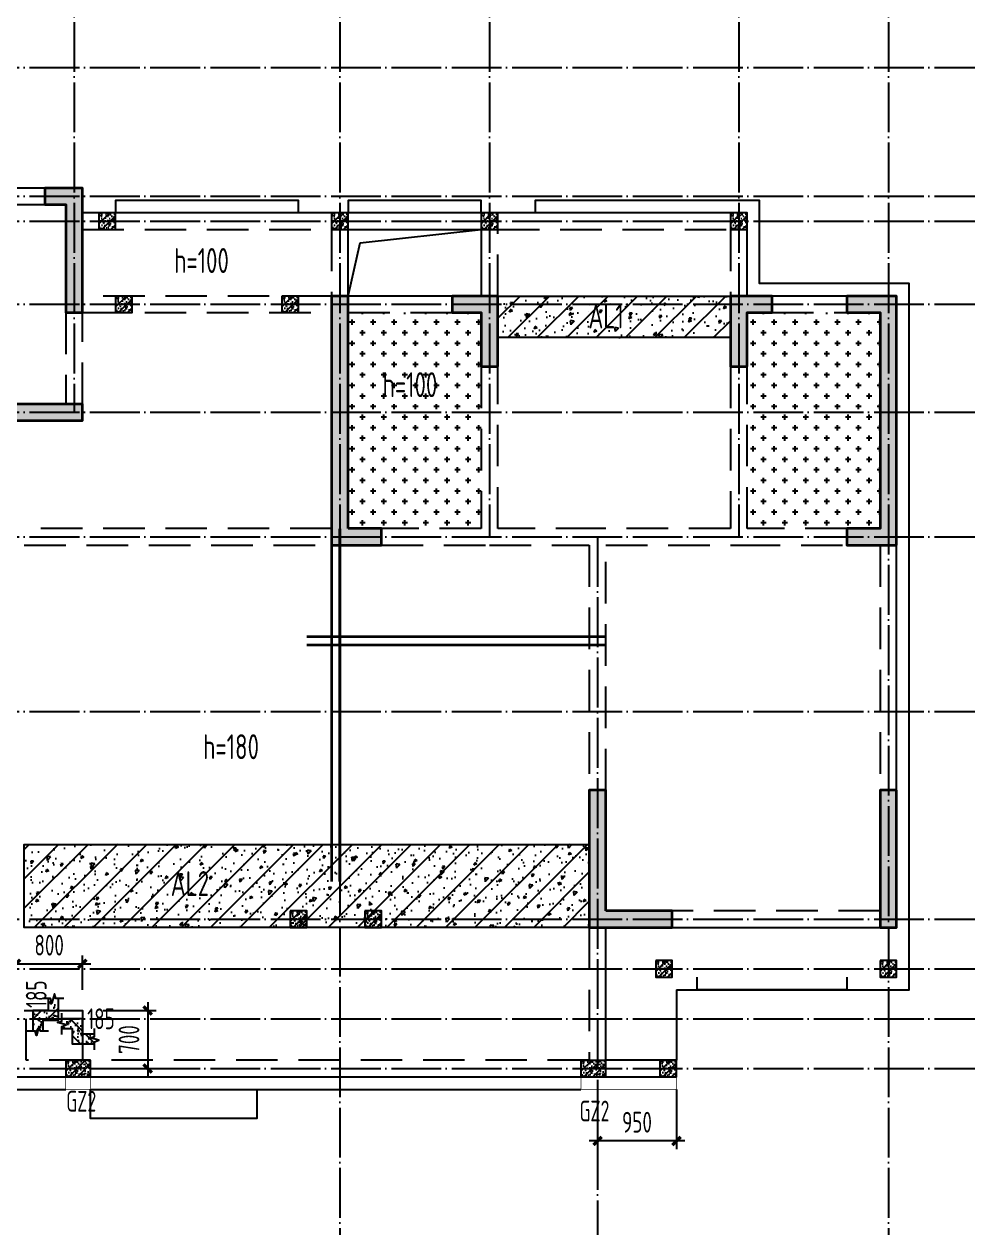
# Model space of a CAD drawing. Extents: x 393367 to 3005760, y 4998 to 826018.
# Drawn here: x 2537211 to 2548567, y 280619 to 295190 of the extents above; entities that cross this region are included whole.
import ezdxf
from ezdxf.enums import TextEntityAlignment as Align

# ---------------------------------------------------------------- set-up
doc = ezdxf.new("R2010")
doc.units = 0
doc.header["$LTSCALE"] = 1000
for name, pattern in [('DASH', [0.35, 0.25, -0.1]), ('DASHED', [0.75, 0.5, -0.25]), ('DOTE', [2.42, 2, -0.2, 0.02, -0.2])]:
    doc.linetypes.add(name, pattern=pattern)
doc.layers.get('0').update_dxf_attribs({"linetype": 'CONTINUOUS'})
doc.layers.get('Defpoints').update_dxf_attribs({"linetype": 'CONTINUOUS'})
for name, color, linetype in [('BEAM', 4, 'DASH'), ('COLU', 7, 'CONTINUOUS'), ('DIM', 3, 'CONTINUOUS'), ('DOTE', 8, 'DOTE'), ('ROOF', 183, 'CONTINUOUS'), ('S-板负筋标注', 7, 'CONTINUOUS'), ('S-构造柱', 212, 'CONTINUOUS'), ('S-构造柱编号', 130, 'CONTINUOUS'), ('S-梁', 4, 'DASHED'), ('S-梁实线', 4, 'CONTINUOUS'), ('S-楼板文字', 7, 'CONTINUOUS'), ('S-洞口边线', 7, 'CONTINUOUS'), ('S-砼墙', 150, 'CONTINUOUS'), ('S-砼墙填充', 251, 'CONTINUOUS'), ('S-降板填充', 75, 'CONTINUOUS'), ('TEXT', 7, 'CONTINUOUS'), ('THIN', 7, 'CONTINUOUS'), ('板面附加钢筋', 4, 'CONTINUOUS'), ('看线', 251, 'CONTINUOUS')]:
    doc.layers.add(name, color=color, linetype=linetype)
doc.layers.add('DIM_IDEN', color=3, linetype='CONTINUOUS', lineweight=15)
doc.styles.add('TSSD_Rein', font='Tssdeng.shx', dxfattribs={"width": 0.7, "bigfont": 'hztxt.shx'})
doc.dimstyles.new('TSSD_100_100$0', dxfattribs={"dimtxt": 250, "dimasz": 100, "dimexe": 100, "dimexo": 250, "dimgap": 100, "dimtad": 1, "dimdec": 0, "dimzin": 0, "dimdsep": 46, "dimtxsty": 'TSSD_Rein', "dimblk": 'ARCHTICK', "dimcen": 0, "dimdle": 100, "dimclrt": 7, "dimadec": 0, "dimazin": 0, "dimtfac": 1, "dimtdec": 0, "dimtix": 1, "dimtmove": 2, "dimatfit": 3, "dimldrblk": '_tsdbk', "dimfxl": 1, "dimtolj": 1, "dimtzin": 0, "dimarcsym": 0})

# ---------------------------------------------------------------- blocks, each defined once
blk = doc.blocks.new('A$C427E36F2')
at = {"layer": 'DOTE', "linetype": 'DOTE', "ltscale": 0.3}
for p, q in [((51800, 20850), (51800, 14700)), ((55000, 20850), (55000, 4800)), ((56800, 20850), (56800, 13200)), ((59800, 20850), (59800, 13200)), ((61600, 20850), (61600, 4800)), ((4800, 18850), (63600, 18850)), ((4800, 17300), (63600, 17300)), ((4800, 17000), (63600, 17000)), ((4800, 16000), (63600, 16000)), ((4800, 14700), (63600, 14700)), ((4800, 13200), (63600, 13200)), ((58100, 13200), (58100, 4800)), ((4800, 11100), (63600, 11100)), ((4800, 8600), (63600, 8600)), ((4800, 8000), (63600, 8000)), ((4800, 7400), (63600, 7400)), ((4800, 6800), (63600, 6800))]:
    blk.add_line(p, q, dxfattribs=at)
blk = doc.blocks.new('A$C3AD31606')
at = {"layer": 'BEAM', "linetype": 'ByBlock'}
h = blk.add_hatch(dxfattribs=at)
h.set_pattern_fill('ARMORED', color=252, scale=50, angle=180, style=0)
h.set_pattern_definition([(230, (-167470.75, 1923611.6), (-358.63009, 31.376067), [37.5, -412.5]), (175, (-167470.75, 1923611.6), (69.37567, -376.09607), [30, -330]), (280.4514, (-167500.63, 1923614.23), (-289.25469, -344.71977), [31.870095, -350.571056]), (226.1842, (-167470.75, 1923511.6), (-533.62052, 82.75951), [56.25, -618.75]), (276.6356, (-167515.2, 1923518.5), (-467.33135, -487.05894), [47.80514, -525.8565]), (171.1842, (-167470.75, 1923511.6), (-467.33097, -487.0593), [45, -495]), (201, (-167520.75, 1923536.6), (-298.453526, 201.309445), [37.5, -412.5]), (146, (-167520.75, 1923536.6), (-121.657666, -362.57502), [30, -330]), (251.4514, (-167545.62, 1923553.4), (-420.111314, -161.26525), [31.870095, -350.571056]), (217.5, (-167470.75, 1923611.61), (-6.079928, -166.446927), [0, -326, 0, -335, 0, -331.25]), (187.5, (-167470.75, 1923611.61), (-131.534769, -197.205856), [0, -191, 0, -318.5, 0, -126.25]), (147.5, (-167359.25, 1923611.61), (-266.911218, 11.277436), [0, -125, 0, -390, 0, -517.5]), (137.5, (-167309.25, 1923611.61), (-291.593085, -50.05249), [0, -162.5, 0, -259, 0, -367.5]), (225, (-167470.75, 1923611.61), (176.776695, -176.776695), [])])
h.paths.add_polyline_path([(53000, 9190), (50200, 9190), (50200, 9690), (53000, 9690)])
h = blk.add_hatch(dxfattribs=at)
h.set_pattern_fill('ARMORED', color=252, scale=50, angle=180, style=0)
h.set_pattern_definition([(230, (-173170.75, 1916511.6), (-358.63009, 31.376067), [37.5, -412.5]), (175, (-173170.75, 1916511.6), (69.37567, -376.09607), [30, -330]), (280.4514, (-173200.63, 1916514.23), (-289.25469, -344.71977), [31.870095, -350.571056]), (226.1842, (-173170.75, 1916411.6), (-533.62052, 82.75951), [56.25, -618.75]), (276.6356, (-173215.2, 1916418.5), (-467.33135, -487.05894), [47.80514, -525.8565]), (171.1842, (-173170.75, 1916411.6), (-467.33097, -487.0593), [45, -495]), (201, (-173220.75, 1916436.6), (-298.453526, 201.309445), [37.5, -412.5]), (146, (-173220.75, 1916436.6), (-121.657666, -362.57502), [30, -330]), (251.4514, (-173245.62, 1916453.4), (-420.111314, -161.26525), [31.870095, -350.571056]), (217.5, (-173170.75, 1916511.61), (-6.079928, -166.446927), [0, -326, 0, -335, 0, -331.25]), (187.5, (-173170.75, 1916511.61), (-131.534769, -197.205856), [0, -191, 0, -318.5, 0, -126.25]), (147.5, (-173059.25, 1916511.61), (-266.911218, 11.277436), [0, -125, 0, -390, 0, -517.5]), (137.5, (-173009.25, 1916511.61), (-291.593085, -50.05249), [0, -162.5, 0, -259, 0, -367.5]), (225, (-173170.75, 1916511.61), (176.776695, -176.776695), [])])
h.paths.add_polyline_path([(51300, 2090), (44500, 2090), (44500, 3090), (51300, 3090)])
at = {"layer": 'S-构造柱'}
h = blk.add_hatch(dxfattribs=at)
h.set_pattern_fill('ARMORED', color=256, scale=15, angle=-90, style=0)
h.set_pattern_definition([(220, (199789.41, 3289163.765), (9.4128202, -107.5890274), [11.25, -123.75]), (275, (199789.41, 3289163.77), (-112.82882, 20.8127), [9, -99]), (169.5486, (199790.19, 3289154.8), (-103.4159313, -86.7764073), [9.5610285, -105.1713168]), (223.8158, (199759.41, 3289163.77), (24.827852, -160.0861573), [16.875, -185.625]), (173.3644, (199761.48, 3289150.42), (-146.117681, -140.199406), [14.341543, -157.75695]), (278.8158, (199759.4, 3289163.77), (-146.11779, -140.199292), [13.5, -148.5]), (249, (199766.91, 3289148.765), (60.3928336, -89.5360578), [11.25, -123.75]), (304, (199766.91, 3289148.77), (-108.7725068, -36.4972998), [9, -99]), (198.5486, (199771.94, 3289141.3), (-48.3795745, -126.0333943), [9.5610285, -105.1713168]), (232.5, (199789.41, 3289163.765), (-49.93407807, -1.8239783), [0, -97.8, 0, -100.5, 0, -99.375]), (262.5, (199789.41, 3289163.765), (-59.1617568, -39.4604306), [0, -57.3, 0, -95.55, 0, -37.875]), (302.5, (199789.41, 3289197.215), (3.38323076, -80.07336543), [0, -37.5, 0, -117, 0, -155.25]), (312.5, (199789.41, 3289212.215), (-15.0157473, -87.4779254), [0, -48.75, 0, -77.7, 0, -110.25]), (225, (199789.41, 3289163.765), (-53.0330086, 53.0330086), [])])
h.paths.add_polyline_path([(45400, 10690), (45400, 10490), (45600, 10490), (45600, 10690)])
h = blk.add_hatch(dxfattribs=at)
h.set_pattern_fill('ARMORED', color=256, scale=15, angle=-90, style=0)
h.set_pattern_definition([(220, (202589.41, 3289163.765), (9.4128202, -107.5890274), [11.25, -123.75]), (275, (202589.41, 3289163.77), (-112.82882, 20.8127), [9, -99]), (169.5486, (202590.19, 3289154.8), (-103.4159313, -86.7764073), [9.5610285, -105.1713168]), (223.8158, (202559.41, 3289163.77), (24.827852, -160.0861573), [16.875, -185.625]), (173.3644, (202561.48, 3289150.42), (-146.117681, -140.199406), [14.341543, -157.75695]), (278.8158, (202559.4, 3289163.77), (-146.11779, -140.199292), [13.5, -148.5]), (249, (202566.91, 3289148.765), (60.3928336, -89.5360578), [11.25, -123.75]), (304, (202566.91, 3289148.77), (-108.7725068, -36.4972998), [9, -99]), (198.5486, (202571.94, 3289141.3), (-48.3795745, -126.0333943), [9.5610285, -105.1713168]), (232.5, (202589.408, 3289163.765), (-49.93407807, -1.8239783), [0, -97.8, 0, -100.5, 0, -99.375]), (262.5, (202589.41, 3289163.765), (-59.1617568, -39.4604306), [0, -57.3, 0, -95.55, 0, -37.875]), (302.5, (202589.408, 3289197.215), (3.38323076, -80.07336543), [0, -37.5, 0, -117, 0, -155.25]), (312.5, (202589.41, 3289212.215), (-15.0157473, -87.4779254), [0, -48.75, 0, -77.7, 0, -110.25]), (225, (202589.41, 3289163.765), (-53.0330086, 53.0330086), [])])
h.paths.add_polyline_path([(48200, 10690), (48200, 10490), (48400, 10490), (48400, 10690)])
h = blk.add_hatch(dxfattribs=at)
h.set_pattern_fill('ARMORED', color=256, scale=15, angle=-90, style=0)
h.set_pattern_definition([(220, (204389.41, 3289163.76), (9.4128202, -107.5890274), [11.25, -123.75]), (275, (204389.41, 3289163.76), (-112.82882, 20.8127), [9, -99]), (169.5486, (204390.19, 3289154.8), (-103.4159313, -86.7764073), [9.5610285, -105.1713168]), (223.8158, (204359.41, 3289163.76), (24.827852, -160.0861573), [16.875, -185.625]), (173.3644, (204361.48, 3289150.42), (-146.117681, -140.199406), [14.341543, -157.75695]), (278.8158, (204359.4, 3289163.76), (-146.11779, -140.199292), [13.5, -148.5]), (249, (204366.91, 3289148.76), (60.3928336, -89.5360578), [11.25, -123.75]), (304, (204366.91, 3289148.76), (-108.7725068, -36.4972998), [9, -99]), (198.5486, (204371.94, 3289141.3), (-48.3795745, -126.0333943), [9.5610285, -105.1713168]), (232.5, (204389.408, 3289163.76), (-49.93407807, -1.8239783), [0, -97.8, 0, -100.5, 0, -99.375]), (262.5, (204389.41, 3289163.76), (-59.1617568, -39.4604306), [0, -57.3, 0, -95.55, 0, -37.875]), (302.5, (204389.408, 3289197.21), (3.38323076, -80.07336543), [0, -37.5, 0, -117, 0, -155.25]), (312.5, (204389.41, 3289212.21), (-15.0157473, -87.4779254), [0, -48.75, 0, -77.7, 0, -110.25]), (225, (204389.41, 3289163.76), (-53.0330086, 53.0330086), [])])
h.paths.add_polyline_path([(50000, 10690), (50000, 10490), (50200, 10490), (50200, 10690)])
h = blk.add_hatch(dxfattribs=at)
h.set_pattern_fill('ARMORED', color=256, scale=15, angle=-90, style=0)
h.set_pattern_definition([(220, (207389.41, 3289163.76), (9.4128202, -107.5890274), [11.25, -123.75]), (275, (207389.41, 3289163.76), (-112.82882, 20.8127), [9, -99]), (169.5486, (207390.19, 3289154.8), (-103.4159313, -86.7764073), [9.5610285, -105.1713168]), (223.8158, (207359.41, 3289163.76), (24.827852, -160.0861573), [16.875, -185.625]), (173.3644, (207361.48, 3289150.42), (-146.117681, -140.199406), [14.341543, -157.75695]), (278.8158, (207359.4, 3289163.76), (-146.11779, -140.199292), [13.5, -148.5]), (249, (207366.91, 3289148.76), (60.3928336, -89.5360578), [11.25, -123.75]), (304, (207366.91, 3289148.76), (-108.7725068, -36.4972998), [9, -99]), (198.5486, (207371.94, 3289141.3), (-48.3795745, -126.0333943), [9.5610285, -105.1713168]), (232.5, (207389.408, 3289163.76), (-49.93407807, -1.8239783), [0, -97.8, 0, -100.5, 0, -99.375]), (262.5, (207389.41, 3289163.76), (-59.1617568, -39.4604306), [0, -57.3, 0, -95.55, 0, -37.875]), (302.5, (207389.408, 3289197.21), (3.38323076, -80.07336543), [0, -37.5, 0, -117, 0, -155.25]), (312.5, (207389.41, 3289212.21), (-15.0157473, -87.4779254), [0, -48.75, 0, -77.7, 0, -110.25]), (225, (207389.41, 3289163.76), (-53.0330086, 53.0330086), [])])
h.paths.add_polyline_path([(53000, 10690), (53000, 10490), (53200, 10490), (53200, 10690)])
h = blk.add_hatch(dxfattribs=at)
h.set_pattern_fill('ARMORED', color=256, scale=15, angle=-90, style=0)
h.set_pattern_definition([(220, (199989.41, 3288163.77), (9.4128202, -107.5890274), [11.25, -123.75]), (275, (199989.41, 3288163.77), (-112.82882, 20.8127), [9, -99]), (169.5486, (199990.19, 3288154.8), (-103.4159313, -86.7764073), [9.5610285, -105.1713168]), (223.8158, (199959.41, 3288163.77), (24.827852, -160.0861573), [16.875, -185.625]), (173.3644, (199961.48, 3288150.43), (-146.117681, -140.199406), [14.341543, -157.75695]), (278.8158, (199959.4, 3288163.77), (-146.11779, -140.199292), [13.5, -148.5]), (249, (199966.91, 3288148.77), (60.3928336, -89.5360578), [11.25, -123.75]), (304, (199966.91, 3288148.77), (-108.7725068, -36.4972998), [9, -99]), (198.5486, (199971.94, 3288141.31), (-48.3795745, -126.0333943), [9.5610285, -105.1713168]), (232.5, (199989.41, 3288163.77), (-49.93407807, -1.8239783), [0, -97.8, 0, -100.5, 0, -99.375]), (262.5, (199989.41, 3288163.77), (-59.1617568, -39.4604306), [0, -57.3, 0, -95.55, 0, -37.875]), (302.5, (199989.41, 3288197.22), (3.38323076, -80.07336543), [0, -37.5, 0, -117, 0, -155.25]), (312.5, (199989.41, 3288212.22), (-15.0157473, -87.4779254), [0, -48.75, 0, -77.7, 0, -110.25]), (225, (199989.41, 3288163.77), (-53.0330086, 53.0330086), [])])
h.paths.add_polyline_path([(45600, 9690), (45600, 9490), (45800, 9490), (45800, 9690)])
h = blk.add_hatch(dxfattribs=at)
h.set_pattern_fill('ARMORED', color=256, scale=15, angle=-90, style=0)
h.set_pattern_definition([(220, (201989.41, 3288163.77), (9.4128202, -107.5890274), [11.25, -123.75]), (275, (201989.41, 3288163.77), (-112.82882, 20.8127), [9, -99]), (169.5486, (201990.19, 3288154.8), (-103.4159313, -86.7764073), [9.5610285, -105.1713168]), (223.8158, (201959.41, 3288163.77), (24.827852, -160.0861573), [16.875, -185.625]), (173.3644, (201961.48, 3288150.43), (-146.117681, -140.199406), [14.341543, -157.75695]), (278.8158, (201959.4, 3288163.77), (-146.11779, -140.199292), [13.5, -148.5]), (249, (201966.91, 3288148.77), (60.3928336, -89.5360578), [11.25, -123.75]), (304, (201966.91, 3288148.77), (-108.7725068, -36.4972998), [9, -99]), (198.5486, (201971.94, 3288141.31), (-48.3795745, -126.0333943), [9.5610285, -105.1713168]), (232.5, (201989.408, 3288163.77), (-49.93407807, -1.8239783), [0, -97.8, 0, -100.5, 0, -99.375]), (262.5, (201989.41, 3288163.77), (-59.1617568, -39.4604306), [0, -57.3, 0, -95.55, 0, -37.875]), (302.5, (201989.408, 3288197.22), (3.38323076, -80.07336543), [0, -37.5, 0, -117, 0, -155.25]), (312.5, (201989.41, 3288212.22), (-15.0157473, -87.4779254), [0, -48.75, 0, -77.7, 0, -110.25]), (225, (201989.41, 3288163.77), (-53.0330086, 53.0330086), [])])
h.paths.add_polyline_path([(47600, 9690), (47600, 9490), (47800, 9490), (47800, 9690)])
h = blk.add_hatch(dxfattribs=at)
h.set_pattern_fill('ARMORED', color=256, scale=15, angle=-90, style=0)
h.set_pattern_definition([(220, (202089.41, 3280763.765), (9.4128202, -107.5890274), [11.25, -123.75]), (275, (202089.41, 3280763.77), (-112.82882, 20.8127), [9, -99]), (169.5486, (202090.19, 3280754.8), (-103.4159313, -86.7764073), [9.5610285, -105.1713168]), (223.8158, (202059.41, 3280763.77), (24.827852, -160.0861573), [16.875, -185.625]), (173.3644, (202061.48, 3280750.42), (-146.117681, -140.199406), [14.341543, -157.75695]), (278.8158, (202059.4, 3280763.77), (-146.11779, -140.199292), [13.5, -148.5]), (249, (202066.91, 3280748.765), (60.3928336, -89.5360578), [11.25, -123.75]), (304, (202066.91, 3280748.77), (-108.7725068, -36.4972998), [9, -99]), (198.5486, (202071.94, 3280741.3), (-48.3795745, -126.0333943), [9.5610285, -105.1713168]), (232.5, (202089.408, 3280763.765), (-49.93407807, -1.8239783), [0, -97.8, 0, -100.5, 0, -99.375]), (262.5, (202089.41, 3280763.765), (-59.1617568, -39.4604306), [0, -57.3, 0, -95.55, 0, -37.875]), (302.5, (202089.408, 3280797.215), (3.38323076, -80.07336543), [0, -37.5, 0, -117, 0, -155.25]), (312.5, (202089.41, 3280812.215), (-15.0157473, -87.4779254), [0, -48.75, 0, -77.7, 0, -110.25]), (225, (202089.41, 3280763.765), (-53.0330086, 53.0330086), [])])
h.paths.add_polyline_path([(47700, 2290), (47700, 2090), (47900, 2090), (47900, 2290)])
h = blk.add_hatch(dxfattribs=at)
h.set_pattern_fill('ARMORED', color=256, scale=15, angle=-90, style=0)
h.set_pattern_definition([(220, (202989.41, 3280763.77), (9.4128202, -107.5890274), [11.25, -123.75]), (275, (202989.41, 3280763.77), (-112.82882, 20.8127), [9, -99]), (169.5486, (202990.19, 3280754.8), (-103.4159313, -86.7764073), [9.5610285, -105.1713168]), (223.8158, (202959.41, 3280763.77), (24.827852, -160.0861573), [16.875, -185.625]), (173.3644, (202961.48, 3280750.43), (-146.117681, -140.199406), [14.341543, -157.75695]), (278.8158, (202959.4, 3280763.77), (-146.11779, -140.199292), [13.5, -148.5]), (249, (202966.91, 3280748.77), (60.3928336, -89.5360578), [11.25, -123.75]), (304, (202966.91, 3280748.77), (-108.7725068, -36.4972998), [9, -99]), (198.5486, (202971.94, 3280741.31), (-48.3795745, -126.0333943), [9.5610285, -105.1713168]), (232.5, (202989.41, 3280763.77), (-49.93407807, -1.8239783), [0, -97.8, 0, -100.5, 0, -99.375]), (262.5, (202989.41, 3280763.77), (-59.1617568, -39.4604306), [0, -57.3, 0, -95.55, 0, -37.875]), (302.5, (202989.41, 3280797.22), (3.38323076, -80.07336543), [0, -37.5, 0, -117, 0, -155.25]), (312.5, (202989.41, 3280812.22), (-15.0157473, -87.4779254), [0, -48.75, 0, -77.7, 0, -110.25]), (225, (202989.41, 3280763.77), (-53.0330086, 53.0330086), [])])
h.paths.add_polyline_path([(48600, 2290), (48600, 2090), (48800, 2090), (48800, 2290)])
h = blk.add_hatch(dxfattribs=at)
h.set_pattern_fill('ARMORED', color=256, scale=15, angle=-90, style=0)
h.set_pattern_definition([(220, (206489.41, 3280163.765), (9.4128202, -107.5890274), [11.25, -123.75]), (275, (206489.41, 3280163.77), (-112.82882, 20.8127), [9, -99]), (169.5486, (206490.19, 3280154.8), (-103.4159313, -86.7764073), [9.5610285, -105.1713168]), (223.8158, (206459.41, 3280163.77), (24.827852, -160.0861573), [16.875, -185.625]), (173.3644, (206461.48, 3280150.42), (-146.117681, -140.199406), [14.341543, -157.75695]), (278.8158, (206459.4, 3280163.77), (-146.11779, -140.199292), [13.5, -148.5]), (249, (206466.91, 3280148.765), (60.3928336, -89.5360578), [11.25, -123.75]), (304, (206466.91, 3280148.77), (-108.7725068, -36.4972998), [9, -99]), (198.5486, (206471.94, 3280141.3), (-48.3795745, -126.0333943), [9.5610285, -105.1713168]), (232.5, (206489.408, 3280163.765), (-49.93407807, -1.8239783), [0, -97.8, 0, -100.5, 0, -99.375]), (262.5, (206489.41, 3280163.765), (-59.1617568, -39.4604306), [0, -57.3, 0, -95.55, 0, -37.875]), (302.5, (206489.408, 3280197.215), (3.38323076, -80.07336543), [0, -37.5, 0, -117, 0, -155.25]), (312.5, (206489.41, 3280212.215), (-15.0157473, -87.4779254), [0, -48.75, 0, -77.7, 0, -110.25]), (225, (206489.41, 3280163.765), (-53.0330086, 53.0330086), [])])
h.paths.add_polyline_path([(52100, 1690), (52100, 1490), (52300, 1490), (52300, 1690)])
h = blk.add_hatch(dxfattribs=at)
h.set_pattern_fill('ARMORED', color=256, scale=15, angle=-90, style=0)
h.set_pattern_definition([(220, (209189.41, 3280163.765), (9.4128202, -107.5890274), [11.25, -123.75]), (275, (209189.41, 3280163.77), (-112.82882, 20.8127), [9, -99]), (169.5486, (209190.19, 3280154.8), (-103.4159313, -86.7764073), [9.5610285, -105.1713168]), (223.8158, (209159.41, 3280163.77), (24.827852, -160.0861573), [16.875, -185.625]), (173.3644, (209161.48, 3280150.42), (-146.117681, -140.199406), [14.341543, -157.75695]), (278.8158, (209159.4, 3280163.77), (-146.11779, -140.199292), [13.5, -148.5]), (249, (209166.91, 3280148.765), (60.3928336, -89.5360578), [11.25, -123.75]), (304, (209166.91, 3280148.77), (-108.7725068, -36.4972998), [9, -99]), (198.5486, (209171.94, 3280141.3), (-48.3795745, -126.0333943), [9.5610285, -105.1713168]), (232.5, (209189.41, 3280163.765), (-49.93407807, -1.8239783), [0, -97.8, 0, -100.5, 0, -99.375]), (262.5, (209189.41, 3280163.765), (-59.1617568, -39.4604306), [0, -57.3, 0, -95.55, 0, -37.875]), (302.5, (209189.41, 3280197.215), (3.38323076, -80.07336543), [0, -37.5, 0, -117, 0, -155.25]), (312.5, (209189.41, 3280212.215), (-15.0157473, -87.4779254), [0, -48.75, 0, -77.7, 0, -110.25]), (225, (209189.41, 3280163.765), (-53.0330086, 53.0330086), [])])
h.paths.add_polyline_path([(54800, 1690), (54800, 1490), (55000, 1490), (55000, 1690)])
h = blk.add_hatch(dxfattribs=at)
h.set_pattern_fill('ARMORED', color=256, scale=15, angle=-90, style=0)
h.set_pattern_definition([(220, (199389.41, 3278963.76), (9.4128202, -107.5890274), [11.25, -123.75]), (275, (199389.41, 3278963.76), (-112.82882, 20.8127), [9, -99]), (169.5486, (199390.19, 3278954.8), (-103.4159313, -86.7764073), [9.5610285, -105.1713168]), (223.8158, (199359.41, 3278963.76), (24.827852, -160.0861573), [16.875, -185.625]), (173.3644, (199361.48, 3278950.42), (-146.117681, -140.199406), [14.341543, -157.75695]), (278.8158, (199359.4, 3278963.76), (-146.11779, -140.199292), [13.5, -148.5]), (249, (199366.91, 3278948.76), (60.3928336, -89.5360578), [11.25, -123.75]), (304, (199366.91, 3278948.76), (-108.7725068, -36.4972998), [9, -99]), (198.5486, (199371.94, 3278941.3), (-48.3795745, -126.0333943), [9.5610285, -105.1713168]), (232.5, (199389.408, 3278963.76), (-49.93407807, -1.8239783), [0, -97.8, 0, -100.5, 0, -99.375]), (262.5, (199389.41, 3278963.76), (-59.1617568, -39.4604306), [0, -57.3, 0, -95.55, 0, -37.875]), (302.5, (199389.408, 3278997.21), (3.38323076, -80.07336543), [0, -37.5, 0, -117, 0, -155.25]), (312.5, (199389.41, 3279012.21), (-15.0157473, -87.4779254), [0, -48.75, 0, -77.7, 0, -110.25]), (225, (199389.41, 3278963.76), (-53.0330086, 53.0330086), [])])
h.paths.add_polyline_path([(45000, 490), (45000, 290), (45300, 290), (45300, 490)])
h = blk.add_hatch(dxfattribs=at)
h.set_pattern_fill('ARMORED', color=256, scale=15, angle=-90, style=0)
h.set_pattern_definition([(220, (205589.41, 3278963.76), (9.4128202, -107.5890274), [11.25, -123.75]), (275, (205589.41, 3278963.76), (-112.82882, 20.8127), [9, -99]), (169.5486, (205590.19, 3278954.8), (-103.4159313, -86.7764073), [9.5610285, -105.1713168]), (223.8158, (205559.41, 3278963.76), (24.827852, -160.0861573), [16.875, -185.625]), (173.3644, (205561.48, 3278950.42), (-146.117681, -140.199406), [14.341543, -157.75695]), (278.8158, (205559.4, 3278963.76), (-146.11779, -140.199292), [13.5, -148.5]), (249, (205566.91, 3278948.76), (60.3928336, -89.5360578), [11.25, -123.75]), (304, (205566.91, 3278948.76), (-108.7725068, -36.4972998), [9, -99]), (198.5486, (205571.94, 3278941.3), (-48.3795745, -126.0333943), [9.5610285, -105.1713168]), (232.5, (205589.408, 3278963.76), (-49.93407807, -1.8239783), [0, -97.8, 0, -100.5, 0, -99.375]), (262.5, (205589.41, 3278963.76), (-59.1617568, -39.4604306), [0, -57.3, 0, -95.55, 0, -37.875]), (302.5, (205589.408, 3278997.21), (3.38323076, -80.07336543), [0, -37.5, 0, -117, 0, -155.25]), (312.5, (205589.41, 3279012.21), (-15.0157473, -87.4779254), [0, -48.75, 0, -77.7, 0, -110.25]), (225, (205589.41, 3278963.76), (-53.0330086, 53.0330086), [])])
h.paths.add_polyline_path([(51200, 490), (51200, 290), (51500, 290), (51500, 490)])
h = blk.add_hatch(dxfattribs=at)
h.set_pattern_fill('ARMORED', color=256, scale=15, angle=-90, style=0)
h.set_pattern_definition([(220, (206539.41, 3278963.765), (9.4128202, -107.5890274), [11.25, -123.75]), (275, (206539.41, 3278963.77), (-112.82882, 20.8127), [9, -99]), (169.5486, (206540.19, 3278954.8), (-103.4159313, -86.7764073), [9.5610285, -105.1713168]), (223.8158, (206509.4, 3278963.77), (24.827852, -160.0861573), [16.875, -185.625]), (173.3644, (206511.48, 3278950.42), (-146.117681, -140.199406), [14.341543, -157.75695]), (278.8158, (206509.4, 3278963.77), (-146.11779, -140.199292), [13.5, -148.5]), (249, (206516.91, 3278948.765), (60.3928336, -89.5360578), [11.25, -123.75]), (304, (206516.91, 3278948.77), (-108.7725068, -36.4972998), [9, -99]), (198.5486, (206521.94, 3278941.3), (-48.3795745, -126.0333943), [9.5610285, -105.1713168]), (232.5, (206539.407, 3278963.765), (-49.93407807, -1.8239783), [0, -97.8, 0, -100.5, 0, -99.375]), (262.5, (206539.407, 3278963.765), (-59.1617568, -39.4604306), [0, -57.3, 0, -95.55, 0, -37.875]), (302.5, (206539.407, 3278997.215), (3.38323076, -80.07336543), [0, -37.5, 0, -117, 0, -155.25]), (312.5, (206539.41, 3279012.215), (-15.0157473, -87.4779254), [0, -48.75, 0, -77.7, 0, -110.25]), (225, (206539.41, 3278963.765), (-53.0330086, 53.0330086), [])])
h.paths.add_polyline_path([(52150, 490), (52150, 290), (52350, 290), (52350, 490)])
at = {"layer": 'BEAM', "linetype": 'ByBlock'}
for points in [[(53000, 9190), (50200, 9190), (50200, 9690), (53000, 9690)], [(51300, 2090), (44500, 2090), (44500, 3090), (51300, 3090)]]:
    blk.add_lwpolyline(points, close=True, dxfattribs=at)
at = {"layer": 'S-构造柱'}
for points in [[(45400, 10690), (45400, 10490), (45600, 10490), (45600, 10690)], [(48200, 10690), (48200, 10490), (48400, 10490), (48400, 10690)], [(50000, 10690), (50000, 10490), (50200, 10490), (50200, 10690)], [(53000, 10690), (53000, 10490), (53200, 10490), (53200, 10690)], [(45600, 9690), (45600, 9490), (45800, 9490), (45800, 9690)], [(47600, 9690), (47600, 9490), (47800, 9490), (47800, 9690)], [(47700, 2290), (47700, 2090), (47900, 2090), (47900, 2290)], [(48600, 2290), (48600, 2090), (48800, 2090), (48800, 2290)], [(52100, 1690), (52100, 1490), (52300, 1490), (52300, 1690)], [(54800, 1690), (54800, 1490), (55000, 1490), (55000, 1690)], [(45000, 490), (45000, 290), (45300, 290), (45300, 490)], [(51200, 490), (51200, 290), (51500, 290), (51500, 490)], [(52150, 490), (52150, 290), (52350, 290), (52350, 490)]]:
    blk.add_lwpolyline(points, close=True, dxfattribs=at)
at = {"layer": '板面附加钢筋', "color": 5, "linetype": 'DASH', "const_width": 35}
for points in [[(48200, 6890), (48200, 2642)], [(48300, 6890), (48300, 2642)], [(51500, 5590), (47900, 5590)], [(51500, 5490), (47900, 5490)]]:
    blk.add_lwpolyline(points, dxfattribs=at)
at = {"layer": 'S-构造柱编号', "color": 2, "linetype": 'ByBlock', "style": 'TSSD_Rein', "width": 0.65}
for p in [(45007, -127, 0), (51183, -245, 0)]:
    blk.add_text('GZ2', height=250, dxfattribs=at).set_placement(p)
at = {"layer": 'TEXT', "color": 1, "style": 'TSSD_Rein', "width": 0.7}
for s, p in [('AL1', (51715, 9300, 0)), ('AL2', (46725, 2468, 0))]:
    blk.add_text(s, height=300, dxfattribs=at).set_placement(p, align=Align.RIGHT)
blk = doc.blocks.new('A$C5B1C5F32')
at = {"color": 30, "const_width": 8}
for points in [[(45450, 500), (45450, 350), (45150, 350), (45150, 500)], [(52500, 500), (52500, 350), (51350, 350), (51350, 500)]]:
    blk.add_lwpolyline(points, dxfattribs=at)
at = {"layer": '看线', "color": 202, "ltscale": 0.5}
for points in [[(47950, 10900), (47950, 11050), (45750, 11050), (45750, 10900)], [(50150, 10900), (50150, 11050), (48550, 11050), (48550, 10900)], [(54550, 1700), (54550, 1550), (52750, 1550), (52750, 1700)], [(52500, 1550), (52500, 700)], [(43850, 350), (45150, 350)], [(45450, 350), (51350, 350)], [(47450, 350), (47450, 0), (45450, 0), (45450, 350)]]:
    blk.add_lwpolyline(points, dxfattribs=at)
at = {"layer": '看线', "color": 201}
blk.add_lwpolyline([(52500, 1550), (55300, 1550), (55300, 10050), (53500, 10050), (53500, 11050), (50800, 11051), (50800, 10900)], dxfattribs=at)
blk = doc.blocks.new('A$C3E0034D9')
at = {"layer": 'S-砼墙填充'}
for points in [[(45200, 9200), (45200, 10700), (44750, 10700), (44750, 10500), (45000, 10500), (45000, 9200)], [(48400, 6600), (48400, 9400), (48200, 9400), (48200, 6400), (48800, 6400), (48800, 6600)], [(50200, 8550), (50200, 9400), (49650, 9400), (49650, 9200), (50000, 9200), (50000, 8550)], [(53200, 8550), (53200, 9200), (53500, 9200), (53500, 9400), (53000, 9400), (53000, 8550)], [(55000, 6400), (55000, 9400), (54400, 9400), (54400, 9200), (54800, 9200), (54800, 6600), (54400, 6600), (54400, 6400)], [(42700, 8100), (42700, 8500), (42500, 8500), (42500, 7900), (45200, 7900), (45200, 8100)], [(51500, 2000), (51500, 3450), (51300, 3450), (51300, 1800), (52300, 1800), (52300, 2000)], [(55000, 3450), (54800, 3450), (54800, 1800), (55000, 1800)]]:
    blk.add_hatch(color=142, dxfattribs=at).paths.add_polyline_path(points)
at = {"layer": 'S-梁'}
for p, q in [((43550, 10500), (44750, 10500)), ((45200, 10200), (48200, 10200)), ((48200, 10200), (48200, 9400)), ((50200, 10200), (53000, 10200)), ((50200, 9400), (50200, 10200)), ((53000, 10200), (53000, 9400)), ((48200, 9400), (45200, 9400)), ((45000, 9200), (45000, 8100)), ((45200, 9200), (48200, 9200)), ((45200, 8100), (45200, 9200)), ((48400, 9200), (49650, 9200)), ((53500, 9200), (54400, 9200)), ((50000, 8550), (50000, 6600)), ((50200, 6600), (50200, 8550)), ((53000, 8550), (53000, 6600)), ((53200, 6600), (53200, 8550)), ((48200, 6600), (44500, 6600)), ((50000, 6600), (48800, 6600)), ((51400, 6600), (50200, 6600)), ((53000, 6600), (51400, 6600)), ((54400, 6600), (53200, 6600)), ((44500, 6400), (48200, 6400)), ((48800, 6400), (50100, 6400)), ((50100, 6400), (51300, 6400)), ((51300, 6400), (51300, 3450)), ((51500, 3450), (51500, 6400)), ((51500, 6400), (53100, 6400)), ((53100, 6400), (54400, 6400)), ((54800, 6400), (54800, 3450)), ((54800, 2000), (52300, 2000)), ((51300, 1800), (51300, 200)), ((44525, 200), (44525, 700)), ((51300, 200), (44525, 200))]:
    blk.add_line(p, q, dxfattribs=at)
at = {"layer": 'S-梁实线'}
for p, q in [((44750, 10700), (43550, 10700)), ((48300, 10400), (45200, 10400)), ((50100, 10400), (48300, 10400)), ((53200, 10400), (50100, 10400)), ((53200, 9400), (53200, 10400)), ((48400, 9400), (48400, 10200)), ((48400, 10200), (50000, 10200)), ((50000, 10200), (50000, 9400)), ((49650, 9400), (48400, 9400)), ((54400, 9400), (53500, 9400)), ((55000, 3450), (55000, 6400)), ((51500, 200), (51500, 1800)), ((52300, 1800), (54800, 1800)), ((52350, 200), (51500, 200)), ((52350, 0), (52350, 200)), ((44275, 0), (51400, 0)), ((51400, 0), (52350, 0))]:
    blk.add_line(p, q, dxfattribs=at)
at = {"layer": 'S-砼墙', "color": 150, "lineweight": 35}
for points in [[(45200, 9200), (45200, 10700), (44750, 10700), (44750, 10500), (45000, 10500), (45000, 9200)], [(48400, 6600), (48400, 9400), (48200, 9400), (48200, 6400), (48800, 6400), (48800, 6600)], [(50200, 8550), (50200, 9400), (49650, 9400), (49650, 9200), (50000, 9200), (50000, 8550)], [(53200, 8550), (53200, 9200), (53500, 9200), (53500, 9400), (53000, 9400), (53000, 8550)], [(55000, 6400), (55000, 9400), (54400, 9400), (54400, 9200), (54800, 9200), (54800, 6600), (54400, 6600), (54400, 6400)], [(42700, 8100), (42700, 8500), (42500, 8500), (42500, 7900), (45200, 7900), (45200, 8100)], [(51500, 2000), (51500, 3450), (51300, 3450), (51300, 1800), (52300, 1800), (52300, 2000)], [(55000, 3450), (54800, 3450), (54800, 1800), (55000, 1800)]]:
    blk.add_lwpolyline(points, close=True, dxfattribs=at)
blk = doc.blocks.new('A$C27437B8F')
at = {"layer": 'COLU'}
h = blk.add_hatch(dxfattribs=at)
h.set_pattern_fill('ARMORED', color=256, scale=25, style=0)
h.set_pattern_definition([(50, (-2498093.91, -485689.56), (179.315046, -15.688034), [18.75, -206.25]), (355, (-2498093.91, -485689.56), (-34.687833, 188.048033), [15, -165]), (100.4514, (-2498078.97, -485690.86), (144.627345, 172.359886), [15.935047, -175.285528]), (46.1842, (-2498093.91, -485639.56), (266.810262, -41.379754), [28.125, -309.375]), (96.6356, (-2498071.68, -485643), (233.665676, 243.529468), [23.902572, -262.92825]), (351.1842, (-2498093.9, -485639.56), (233.665486, 243.52965), [22.5, -247.5]), (21, (-2498068.91, -485652.06), (149.226763, -100.654723), [18.75, -206.25]), (326, (-2498068.91, -485652.06), (60.828833, 181.287511), [15, -165]), (71.4514, (-2498056.48, -485660.44), (210.055657, 80.632624), [15.935047, -175.285528]), (37.5, (-2498093.913, -485689.555), (3.0399638, 83.2234635), [0, -163, 0, -167.5, 0, -165.625]), (7.5, (-2498093.91, -485689.555), (65.7673844, 98.602928), [0, -95.5, 0, -159.25, 0, -63.125]), (327.5, (-2498149.663, -485689.555), (133.455609, -5.638718), [0, -62.5, 0, -195, 0, -258.75]), (317.5, (-2498174.66, -485689.56), (145.7965423, 25.0262456), [0, -81.25, 0, -129.5, 0, -183.75]), (45, (-2498093.91, -485689.56), (-88.3883476, 88.3883476), [])])
h.paths.add_polyline_path([(318, 67), (318, 252), (446, 252), (446, 281), (393, 298), (499, 327), (446, 343), (446, 372), (198, 372), (198, 187), (53, 187), (53, 158), (106, 142), (0, 113), (53, 96), (53, 67)])
for points in [[(53, 187), (198, 187), (198, 372), (446, 372)], [(53, 67), (318, 67), (318, 252), (446, 252)]]:
    blk.add_lwpolyline(points, dxfattribs=at)
at = {"layer": 'THIN'}
for points in [[(446, 185), (446, 281), (393, 298), (499, 327), (446, 343), (446, 439)], [(53, 0), (53, 96), (0, 113), (106, 142), (53, 158), (53, 254)]]:
    blk.add_lwpolyline(points, dxfattribs=at)
blk = doc.blocks.new('_ArchTick')
at = {"color": 0, "linetype": 'ByBlock', "const_width": 0.4}
blk.add_lwpolyline([(-0.5, -0.5), (0.5, 0.5)], dxfattribs=at)
blk = doc.blocks.new('*D3052')
at = {"layer": 'Defpoints', "color": 0}
for p in [(2537911, 283880), (2537111, 283319), (2537911, 283319)]:
    blk.add_point(p, dxfattribs=at)
at = {"layer": 'DIM', "color": 0, "lineweight": -2}
for p, q in [((2537011, 283880), (2538011, 283880)), ((2537111, 283569), (2537111, 283980)), ((2537911, 283569), (2537911, 283980))]:
    blk.add_line(p, q, dxfattribs=at)
at = {"layer": 'DIM', "color": 0, "lineweight": -2, "xscale": 100, "yscale": 100, "zscale": 100, "rotation": 180}
blk.add_blockref('_ArchTick', (2537111, 283880), dxfattribs=at)
at = {"layer": 'DIM', "color": 0, "lineweight": -2, "xscale": 100, "yscale": 100, "zscale": 100}
blk.add_blockref('_ArchTick', (2537911, 283880), dxfattribs=at)
at = {"layer": 'DIM', "color": 7, "insert": (2537511, 284105), "char_height": 250, "attachment_point": 5, "style": 'TSSD_Rein'}
blk.add_mtext('\\A1;800', dxfattribs=at)
blk = doc.blocks.new('_tsdbk')
blk.add_line((-1, 0), (0, 0))
at = {"const_width": 0.5}
blk.add_lwpolyline([(-0.7, -0.7), (0.7, 0.7)], dxfattribs=at)
blk = doc.blocks.new('*D3053')
at = {"layer": 'Defpoints', "color": 0}
for p in [(2537911, 283319), (2537911, 282619), (2538697, 282619)]:
    blk.add_point(p, dxfattribs=at)
at = {"layer": 'DIM', "color": 0, "lineweight": -2}
for p, q in [((2538161, 283319), (2538797, 283319)), ((2538697, 283419), (2538697, 282519)), ((2538161, 282619), (2538797, 282619))]:
    blk.add_line(p, q, dxfattribs=at)
at = {"layer": 'DIM', "color": 0, "lineweight": -2, "xscale": 100, "yscale": 100, "zscale": 100}
for p, rotation in [((2538697, 283319), 90), ((2538697, 282619), 270)]:
    blk.add_blockref('_ArchTick', p, dxfattribs=dict(at, rotation=rotation))
at = {"layer": 'DIM', "color": 7, "insert": (2538472, 282969), "char_height": 250, "attachment_point": 5, "rotation": 90, "style": 'TSSD_Rein'}
blk.add_mtext('\\A1;700', dxfattribs=at)
blk = doc.blocks.new('*D3050')
at = {"layer": 'Defpoints', "color": 0}
for p in [(2544111, 282619), (2545061, 282619), (2544111, 281749)]:
    blk.add_point(p, dxfattribs=at)
at = {"layer": 'DIM', "color": 0, "lineweight": -2}
for p, q in [((2544111, 282369), (2544111, 281649)), ((2545061, 282369), (2545061, 281649)), ((2545161, 281749), (2544011, 281749))]:
    blk.add_line(p, q, dxfattribs=at)
at = {"layer": 'DIM', "color": 0, "lineweight": -2, "xscale": 100, "yscale": 100, "zscale": 100, "rotation": 180}
blk.add_blockref('_ArchTick', (2544111, 281749), dxfattribs=at)
at = {"layer": 'DIM', "color": 0, "lineweight": -2, "xscale": 100, "yscale": 100, "zscale": 100}
blk.add_blockref('_ArchTick', (2545061, 281749), dxfattribs=at)
at = {"layer": 'DIM', "color": 7, "insert": (2544586, 281974), "char_height": 250, "attachment_point": 5, "style": 'TSSD_Rein'}
blk.add_mtext('\\A1;950', dxfattribs=at)

msp = doc.modelspace()

# ---------------------------------------------------------------- hatches: boundary and pattern name
at = {"layer": 'S-降板填充'}
h = msp.add_hatch(dxfattribs=at)
h.set_pattern_fill('CROSS', color=256, scale=20, style=0)
h.set_pattern_definition([(180, (5040421.24, -138800), (-127, 127), [63.5, -190.5]), (90, (5040389.49, -138831.75), (127, 127), [63.5, -190.5])])
h.paths.add_polyline_path([(2545910.61595, 291718.66549), (2546210.51928, 291718.66549), (2547110.52536, 291718.66549), (2547510.61754, 291718.66549), (2547510.61754, 290518.66549), (2545910.61799, 290518.66549), (2545910.61595, 291068.66514)])
h.paths.add_polyline_path([(2545910.61799, 290518.66549), (2547510.61754, 290518.66549), (2547510.61754, 289118.66473), (2547110.61757, 289118.66473), (2545910.62316, 289118.66132)])
h.paths.add_polyline_path([(2541110.51845, 290518.66549), (2542710.61821, 290518.66549), (2542710.61821, 289118.64959), (2541510.52147, 289118.64516), (2541110.51845, 289118.64368)])
h.paths.add_polyline_path([(2541110.51845, 291718.66549), (2542360.61821, 291718.66549), (2542710.61821, 291718.66549), (2542710.61821, 291068.6649), (2542710.61821, 290518.66549), (2541110.51845, 290518.66549)])

# ---------------------------------------------------------------- linework, layer by layer
at = {"layer": 'ROOF'}
msp.add_lwpolyline([(2537210.71172, 283318.66616), (2537910.61504, 283318.66615), (2537910.61504, 282718.66615)], dxfattribs=at)
at = {"layer": 'S-洞口边线'}
msp.add_lwpolyline([(2541110.90471, 291918.66549), (2541252.49283, 292557.67678), (2542711.00447, 292718.66549)], dxfattribs=at)

# ---------------------------------------------------------------- block references
for name, p in [('A$C427E36F2', (2486010.61679, 275818.6659)), ('A$C3AD31606', (2492710.61812, 282228.35412))]:
    msp.add_blockref(name, p)
at = {"xscale": -1, "rotation": 90}
msp.add_blockref('A$C27437B8F', (2537686.66098, 283517.04452), dxfattribs=at)
at = {"xscale": -1}
msp.add_blockref('A$C27437B8F', (2538109.18316, 282846.3322), dxfattribs=at)
at = {"layer": 'DIM_IDEN'}
msp.add_blockref('A$C5B1C5F32', (2492560.63488, 282018.666), dxfattribs=at)
at = {"layer": 'S-砼墙'}
msp.add_blockref('A$C3E0034D9', (2492710.61754, 282518.66379), dxfattribs=at)

# ---------------------------------------------------------------- texts
at = {"layer": 'S-板负筋标注', "style": 'TSSD_Rein', "width": 0.7}
msp.add_text('185', height=250, rotation=90, dxfattribs=at).set_placement((2537230.74145, 283514.67249), align=Align.TOP_CENTER)
msp.add_text('185', height=250, dxfattribs=at).set_placement((2538134.80024, 283343.59136), align=Align.TOP_CENTER)
at = {"layer": 'S-楼板文字', "style": 'TSSD_Rein', "width": 0.7}
for s, p in [('h=100', (2539015.40862, 292195.64933)), ('h=100', (2541524.04917, 290701.41778)), ('h=180', (2539364.1459, 286343.31439))]:
    msp.add_text(s, height=300, dxfattribs=at).set_placement(p)

# ---------------------------------------------------------------- dimensions: what is measured, and where the dimension line sits
at = {"layer": 'DIM'}
for base, p1, p2, picture, middle in [((2537910.61504, 283880.27517), (2537110.61663, 283318.66615), (2537910.61504, 283318.66615), '*D3052', (2537510.61583, 284105.27517)), ((2544110.61663, 281748.8098), (2545060.61307, 282618.66526), (2544110.61663, 282618.66526), '*D3050', (2544585.61485, 281973.8098))]:
    dim = msp.add_linear_dim(base=base, p1=p1, p2=p2, dimstyle='TSSD_100_100$0', dxfattribs=at)
    dim.commit()
    dim.dimension.update_dxf_attribs({"geometry": picture, "text_midpoint": middle})
dim = msp.add_linear_dim(base=(2538696.50683, 282618.66549), p1=(2537910.61504, 283318.66615), p2=(2537910.61504, 282618.66549), angle=90, dimstyle='TSSD_100_100$0', dxfattribs=at)
dim.commit()
dim.dimension.update_dxf_attribs({"geometry": '*D3053', "text_midpoint": (2538471.50683, 282968.66582)})

doc.saveas('drawing.dxf')
